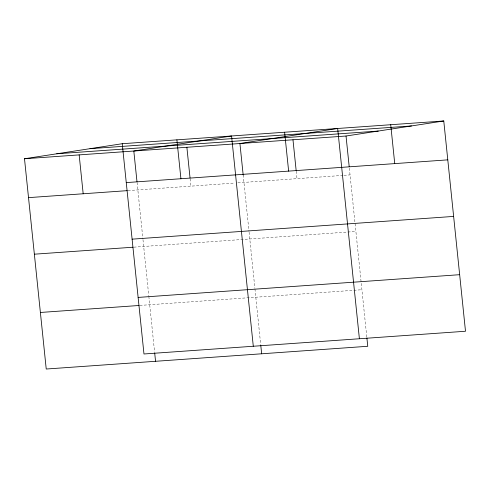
<?xml version="1.0" encoding="UTF-8"?>
<svg xmlns="http://www.w3.org/2000/svg" width="490" height="490" viewBox="0 0 490 490"><rect width="100%" height="100%" fill="white"/><g stroke="black" fill="none" stroke-linecap="round" stroke-linejoin="round"><path stroke-width="0.37" stroke-dasharray="2.45 1.84" d="M127.97 190.604L234.845 183.046M237.877 182.831L343.227 175.383M343.98 175.328L350.044 174.899M133.813 247.162L355.893 231.458M139.834 305.429L361.914 289.725M349.352 168.168L366.82 337.236M296.223 171.175L296.995 178.648M243.169 174.924L249.006 231.421M249.085 232.174L254.867 288.151M254.947 288.904L260.717 344.74M190.114 178.679L190.892 186.151M137.065 182.427L142.902 238.924M142.982 239.677L148.764 295.654M148.844 296.407L154.613 352.243"/><path stroke-width="0.73" d="M366.9 337.99L367.757 346.283L46.232 369.025L24.5 158.754L122.243 143.717L443.769 120.975L465.5 331.246L143.974 353.982L122.243 143.717M24.5 158.754L346.026 136.018L443.769 120.975M89.989 148.678L411.514 125.942M56.754 153.793L378.28 131.057M126.261 182.599L447.787 159.856M28.518 197.635L127.21 190.659M132.104 239.157L453.636 216.415M34.361 254.194L133.053 247.217M138.125 297.424L459.657 274.688M40.382 312.467L139.074 305.484M390.72 124.73L394.738 163.611M346.026 136.018L349.199 166.674M359.397 338.749L337.665 128.484L239.922 143.521L243.169 174.924M292.977 139.766L296.144 170.428M284.617 132.233L288.635 171.114M260.796 345.493L261.654 353.786M253.293 346.252L231.562 135.987L133.819 151.024L136.986 181.68M186.874 147.276L190.04 177.931M176.902 139.852L180.92 178.734M154.693 352.996L155.551 361.289M79.16 154.889L83.178 193.771"/></g></svg>
